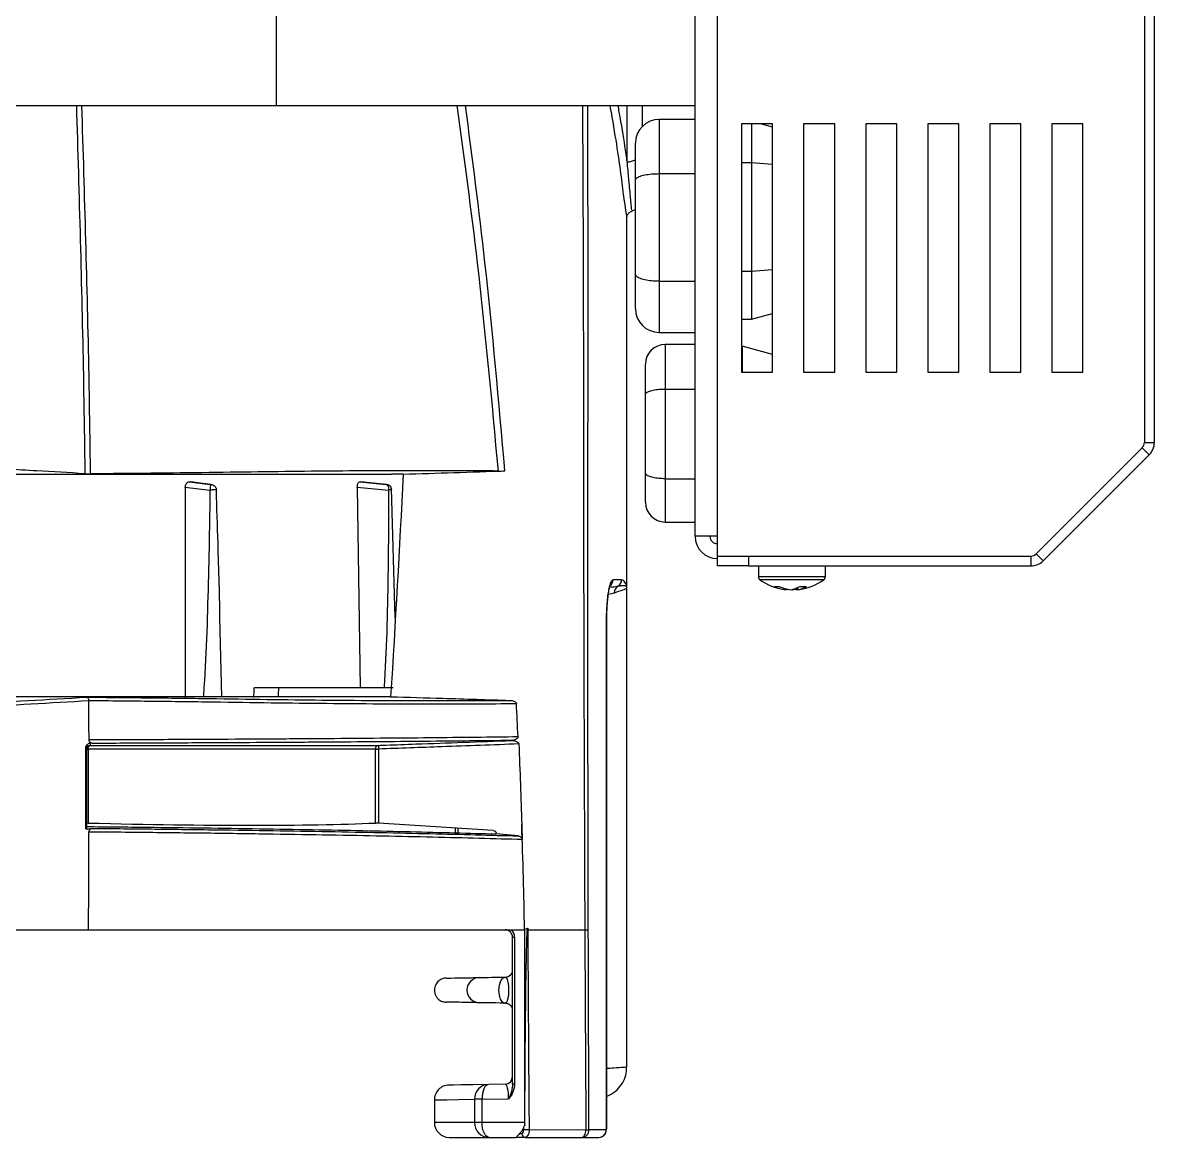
# Model space of a CAD drawing. Extents: x 9.3 to 87.2, y 1.1 to 68.8.
# Drawn here: x 39.923 to 44.482, y 54.546 to 59.035 of the extents above; entities that cross this region are included whole.
import ezdxf

# ---------------------------------------------------------------- set-up
doc = ezdxf.new("R2010")
doc.units = 0
doc.header["$MEASUREMENT"] = 0
doc.layers.add('OBJECT', color=7, linetype='CONTINUOUS')

msp = doc.modelspace()

# ---------------------------------------------------------------- linework, layer by layer
at = {"layer": 'OBJECT'}
for p, q in [((42.6315, 56.9668), (42.6315, 60.7868)), ((42.7215, 56.9668), (42.7215, 60.7868)), ((44.4415, 60.4494), (44.4415, 57.3442)), ((44.4815, 57.3442), (44.4815, 60.4494)), ((40.9445, 60.2018), (40.9445, 58.7018)), ((38.7275, 58.7018), (40.9445, 58.7018)), ((40.9445, 58.7018), (42.6315, 58.7018)), ((42.3585, 58.4744), (42.3585, 58.7018)), ((42.4185, 58.7018), (42.4185, 58.616)), ((42.6315, 58.6453), (42.4875, 58.6453)), ((42.4875, 58.6453), (42.4875, 58.4267)), ((42.944, 58.6268), (42.819, 58.6268)), ((42.819, 58.6268), (42.819, 57.6268)), ((42.8595, 58.6268), (42.8595, 58.4708)), ((42.944, 58.6139), (42.8958, 58.6268)), ((42.944, 57.6268), (42.944, 58.6268)), ((43.194, 58.6268), (43.069, 58.6268)), ((43.069, 58.6268), (43.069, 57.6268)), ((43.194, 57.6268), (43.194, 58.6268)), ((43.444, 58.6268), (43.319, 58.6268)), ((43.319, 58.6268), (43.319, 57.6268)), ((43.444, 57.6268), (43.444, 58.6268)), ((43.694, 58.6268), (43.569, 58.6268)), ((43.569, 58.6268), (43.569, 57.6268)), ((43.694, 57.6268), (43.694, 58.6268)), ((43.944, 58.6268), (43.819, 58.6268)), ((43.819, 58.6268), (43.819, 57.6268)), ((43.944, 57.6268), (43.944, 58.6268)), ((44.194, 58.6268), (44.069, 58.6268)), ((44.069, 58.6268), (44.069, 57.6268)), ((44.194, 57.6268), (44.194, 58.6268)), ((42.3915, 58.4005), (42.3915, 58.5493)), ((42.8595, 58.4708), (42.819, 58.4708)), ((42.944, 58.4631), (42.8595, 58.4708)), ((42.8595, 58.4708), (42.8595, 58.0326)), ((42.3915, 58.0227), (42.3915, 58.4005)), ((42.4875, 58.4267), (42.6315, 58.4267)), ((42.4875, 58.4267), (42.4875, 57.9932)), ((42.8595, 58.0326), (42.819, 58.0326)), ((42.944, 58.0389), (42.8595, 58.0326)), ((42.8595, 58.0326), (42.8595, 57.8413)), ((42.3915, 57.8833), (42.3915, 58.0227)), ((42.4875, 57.9932), (42.6315, 57.9932)), ((42.4875, 57.9932), (42.4875, 57.7873)), ((42.8595, 57.8413), (42.944, 57.8639)), ((42.819, 57.8413), (42.8595, 57.8413)), ((42.4875, 57.7873), (42.6315, 57.7873)), ((42.6315, 57.7389), (42.5115, 57.7389)), ((42.5115, 57.7389), (42.5115, 57.5594)), ((42.8215, 57.7316), (42.819, 57.7316)), ((42.944, 57.6987), (42.8215, 57.7316)), ((42.8215, 57.7316), (42.8215, 57.6268)), ((42.4315, 57.5369), (42.4315, 57.6589)), ((42.819, 57.6268), (42.944, 57.6268)), ((43.069, 57.6268), (43.194, 57.6268)), ((43.319, 57.6268), (43.444, 57.6268)), ((43.569, 57.6268), (43.694, 57.6268)), ((43.819, 57.6268), (43.944, 57.6268)), ((44.069, 57.6268), (44.194, 57.6268)), ((42.4315, 57.222), (42.4315, 57.5369)), ((42.5115, 57.5594), (42.6315, 57.5594)), ((42.5115, 57.5594), (42.5115, 57.1981)), ((44.4415, 57.3442), (44.4815, 57.3442)), ((44.4328, 57.323), (44.0053, 56.8956)), ((44.4328, 57.323), (44.461, 57.2947)), ((44.0336, 56.8673), (44.461, 57.2947)), ((42.4315, 57.1039), (42.4315, 57.222)), ((40.5785, 57.1635), (40.5776, 56.3176)), ((40.6777, 57.151), (40.5785, 57.1635)), ((40.5946, 57.1858), (40.6782, 57.1753)), ((40.5976, 57.1858), (40.5991, 57.1854)), ((40.6785, 57.1753), (40.5976, 57.1858)), ((40.6811, 57.1751), (40.5991, 57.1857)), ((40.6782, 57.1753), (40.6785, 57.1753)), ((41.2713, 57.1635), (41.2827, 56.356)), ((41.397, 57.151), (41.2713, 57.1635)), ((41.2816, 57.1858), (41.3875, 57.1753)), ((41.3876, 57.1753), (41.2836, 57.1858)), ((41.3888, 57.1752), (41.2841, 57.1857)), ((41.3875, 57.1753), (41.3876, 57.1753)), ((42.5115, 57.1981), (42.6315, 57.1981)), ((42.5115, 57.1981), (42.5115, 57.0239)), ((40.6778, 57.1527), (40.6777, 57.151)), ((40.7037, 57.152), (40.7036, 57.1535)), ((41.397, 57.1527), (41.397, 57.151)), ((41.4233, 56.6385), (41.4095, 57.1588)), ((42.5115, 57.0239), (42.6315, 57.0239)), ((42.7215, 56.9668), (42.6315, 56.9668)), ((42.7215, 56.8768), (42.7215, 56.9668)), ((44.0053, 56.8956), (44.0336, 56.8673)), ((42.7215, 56.8468), (42.7215, 56.8868)), ((42.7215, 56.8868), (42.8465, 56.8868)), ((42.8465, 56.8468), (42.7215, 56.8468)), ((42.8465, 56.8868), (42.8465, 56.8468)), ((42.8465, 56.8868), (43.9841, 56.8868)), ((42.8465, 56.8468), (43.9841, 56.8468)), ((42.8865, 56.8468), (42.8865, 56.8034)), ((43.1565, 56.8034), (43.1565, 56.8468)), ((43.9841, 56.8868), (43.9841, 56.8468)), ((43.102, 56.8034), (42.8865, 56.8034)), ((43.1565, 56.8034), (43.102, 56.8034)), ((42.3565, 54.8283), (42.3565, 56.7593)), ((43.0983, 56.7912), (42.8928, 56.7912)), ((42.9959, 56.7513), (42.9964, 56.7551)), ((43.0014, 56.7513), (42.9959, 56.7519)), ((43.0017, 56.7539), (43.0014, 56.7513)), ((43.0052, 56.7513), (43.0053, 56.7531)), ((43.0215, 56.7519), (43.0253, 56.7513)), ((43.0253, 56.7527), (43.0253, 56.7513)), ((43.0416, 56.7517), (43.0417, 56.7513)), ((43.0417, 56.7513), (43.0471, 56.7519)), ((43.0472, 56.7513), (43.046, 56.7602)), ((43.1503, 56.7912), (43.0983, 56.7912)), ((42.2753, 54.5877), (42.2754, 56.6358)), ((40.725, 56.3203), (40.7189, 56.5857)), ((40.9548, 56.356), (40.8559, 56.356)), ((41.4153, 56.356), (40.9548, 56.356)), ((40.1902, 56.3038), (40.1902, 56.3038)), ((40.2052, 56.1322), (40.1952, 56.1326)), ((40.1952, 56.1244), (41.3569, 56.1244)), ((41.8916, 56.1439), (41.8915, 56.1439)), ((40.1805, 56.1094), (40.1871, 56.1094)), ((40.1871, 56.1094), (40.1871, 55.8116)), ((41.3443, 56.1094), (40.1871, 56.1094)), ((41.3443, 55.8116), (41.3443, 56.1094)), ((41.3443, 56.1094), (41.3572, 56.1094)), ((41.3572, 56.1094), (41.3572, 55.8112)), ((41.8186, 55.7817), (41.3572, 55.8112)), ((41.9334, 55.8041), (41.9334, 55.8054)), ((41.6665, 55.7723), (41.6665, 55.7914)), ((41.6764, 55.7908), (41.6764, 55.772)), ((41.8301, 55.7676), (41.8299, 55.7721)), ((41.9189, 55.7595), (41.8301, 55.7676)), ((39.7209, 55.3818), (40.1886, 55.3818)), ((41.8965, 55.3518), (41.9045, 55.3518)), ((41.8965, 54.7619), (41.8965, 55.3518)), ((41.9045, 55.3518), (41.9045, 54.7619)), ((41.9448, 55.3818), (41.9448, 54.6058)), ((41.9576, 55.3818), (42.1335, 55.3818)), ((42.1335, 55.3818), (42.1661, 55.3818)), ((42.1679, 55.3818), (42.1661, 55.3818)), ((42.1679, 55.3818), (42.1875, 55.3818)), ((41.8656, 55.0863), (41.8671, 55.0863)), ((41.8671, 54.7603), (41.8007, 54.7591)), ((41.8965, 54.7619), (41.9045, 54.7619)), ((41.7736, 54.6991), (41.8806, 54.701)), ((41.5815, 54.6963), (41.5815, 54.6058)), ((41.7736, 54.6991), (41.743, 54.6991)), ((41.743, 54.6991), (41.743, 54.6058)), ((41.7736, 54.6058), (41.7736, 54.6991)), ((41.743, 54.6058), (41.5815, 54.6058)), ((41.7736, 54.6058), (41.743, 54.6058)), ((41.9448, 54.6058), (41.7736, 54.6058)), ((41.9417, 54.576), (41.9416, 54.5867)), ((42.1919, 54.5754), (41.9631, 54.5762)), ((42.2741, 54.5733), (42.2739, 54.5758)), ((42.2741, 54.5733), (42.2751, 54.5852)), ((42.2751, 54.5852), (42.2749, 54.5877)), ((42.2752, 54.5877), (42.2749, 54.5877)), ((41.6415, 54.5458), (41.8018, 54.5458)), ((41.8018, 54.5458), (41.9105, 54.5458)), ((41.9468, 54.5458), (41.9105, 54.5458)), ((41.9244, 54.5608), (41.934, 54.5608)), ((41.9468, 54.5458), (42.1748, 54.5458))]:
    msp.add_line(p, q, dxfattribs=at)
at = {"layer": 'OBJECT', "flags": 128}
for points in [[(42.3915, 58.2823), (42.3861, 58.2791), (42.3774, 58.2754)], [(43.0052, 56.7513), (43.006, 56.7521), (43.0067, 56.7529)], [(43.0379, 56.7513), (43.0371, 56.7521), (43.0364, 56.7529)], [(43.0471, 56.7523), (43.0453, 56.7521), (43.0379, 56.7513)], [(42.275, 56.6358), (42.2753, 56.6358), (42.2753, 56.6358)], [(40.1871, 56.1094), (40.1872, 56.1123), (40.1877, 56.115), (40.1884, 56.1176), (40.1894, 56.1198), (40.1906, 56.1217), (40.192, 56.1231), (40.1936, 56.124), (40.1952, 56.1244)], [(40.1952, 56.1326), (40.1952, 56.1322), (40.1952, 56.1281), (40.1952, 56.1244)], [(41.8656, 55.0863), (41.8562, 55.0905), (41.8484, 55.1019), (41.8433, 55.1188), (41.8417, 55.1388), (41.8438, 55.1588), (41.8494, 55.1758), (41.8575, 55.1872), (41.867, 55.1913)], [(41.8689, 55.0876), (41.8671, 55.0863), (41.8671, 55.0863), (41.8671, 55.0863)], [(41.8007, 54.7591), (41.7375, 54.758), (41.6901, 54.7572), (41.6583, 54.7566), (41.6425, 54.7564), (41.6405, 54.7563)], [(41.8007, 54.7591), (41.7953, 54.7579), (41.7901, 54.7544), (41.7853, 54.7488), (41.7812, 54.7414), (41.7778, 54.7323), (41.7754, 54.722), (41.774, 54.7108), (41.7736, 54.6991)], [(41.5815, 54.6963), (41.5835, 54.6964), (41.5995, 54.6966), (41.6315, 54.6972), (41.6793, 54.698), (41.743, 54.6991)], [(41.8018, 54.5458), (41.7963, 54.547), (41.791, 54.5504), (41.7861, 54.5559), (41.7818, 54.5634), (41.7783, 54.5725), (41.7757, 54.5828), (41.7741, 54.5941), (41.7736, 54.6058)], [(42.1748, 54.5458), (42.1781, 54.5464), (42.1813, 54.548), (42.1843, 54.5508), (42.1868, 54.5544), (42.189, 54.5589), (42.1905, 54.564), (42.1915, 54.5696), (42.1919, 54.5754)]]:
    msp.add_lwpolyline(points, dxfattribs=at)
at = {"layer": 'OBJECT'}
for centre, radius, start, end in [((42.4875, 58.5493), 0.096, 90, 180), ((42.3589, 58.5433), 0.0689, 269.7167, 298.28), ((42.4875, 57.8833), 0.096, 180, 270), ((42.5115, 57.6589), 0.08, 90, 180), ((44.4115, 57.3442), 0.03, 315, 0), ((44.4115, 57.3442), 0.07, 315, 0), ((42.5115, 57.1039), 0.08, 180, 270), ((42.7215, 56.9668), 0.09, 180, 270), ((42.7215, 56.9668), 0.03, 180, 270), ((43.9841, 56.9168), 0.03, 270, 315), ((43.9841, 56.9168), 0.07, 270, 315), ((42.9015, 56.8034), 0.015, 180, 234.3318), ((43.1415, 56.8034), 0.015, 305.6682, 0), ((42.2706, 56.7908), 0.0301, 306.7314, 0.0158), ((42.336, 56.7394), 0.0297, 120.7255, 180.837), ((42.3057, 56.7908), 0.03, 300.2765, 359.994), ((43.0215, 56.9706), 0.2208, 234.3318, 262.0078), ((42.9603, 56.8595), 0.0959, 263.8937, 276.1063), ((43.0107, 56.893), 0.1425, 244.8122, 264.0174), ((43.0342, 56.9059), 0.1554, 245.8158, 263.9361), ((43.0083, 56.7581), 0.00963, 202.5051, 224.4737), ((43.0035, 56.8465), 0.0963, 278.4833, 301.0829), ((43.0099, 56.9006), 0.1501, 275.9079, 284.1977), ((43.0351, 56.8335), 0.083, 278.3725, 303.3307), ((43.0215, 56.9706), 0.2208, 277.9922, 305.6682), ((43.067, 56.9376), 0.1741, 265.4693, 274.5307), ((40.1955, 56.1183), 0.015, 146.1157, 179.9981), ((40.1955, 56.1094), 0.015, 91.3475, 179.9832), ((41.3585, 56.1102), 0.0143, 96.4948, 183.2089), ((41.5818, 56.1213), 0.2249, 179.2164, 183.0351), ((41.8665, 55.3518), 0.03, 0, 90), ((41.8595, 55.3518), 0.045, 0, 41.8103), ((42.1864, 55.7386), 0.3568, 270.1847, 272.4484), ((41.7637, 55.1388), 0.0507, 91.7195, 268.2155), ((41.6415, 54.6963), 0.06, 91, 181.0759), ((41.8023, 54.6998), 0.0594, 91.5757, 180.6127), ((41.8665, 54.7903), 0.03, 271, 0), ((41.6415, 54.6058), 0.06, 180, 270), ((41.8024, 54.6052), 0.0594, 179.4214, 269.4106), ((41.9616, 53.4638), 1.1124, 89.9229, 91.0247), ((42.0048, 54.6058), 0.06, 180, 191.1569), ((42.1746, 54.5755), 0.0297, 270.556, 0.5446), ((42.1905, 54.8058), 0.2304, 270.3476, 273.4245), ((42.2441, 54.5756), 0.0298, 270.3002, 0.2956), ((42.2443, 54.5758), 0.03, 270, 355.2215), ((42.2452, 54.5877), 0.03, 355.2512, 0.0013), ((41.948, 54.5598), 0.0141, 175.9417, 265.2627)]:
    msp.add_arc(centre, radius, start, end, dxfattribs=at)
for centre, major_axis, ratio, start_param, end_param in [((38.1141, 57.5007), (3.6002, -0.218), 0.063145, 5.476315, 5.477433), ((38.1162, 57.5007), (3.6002, -0.2775), 0.04139, 5.78984, 5.790958), ((36.9722, 36.5561), (2.8524, 49.5102), 0.060338, 5.126441, 5.127288), ((36.9314, 35.8449), (2.955, 51.2919), 0.060338, 5.126499, 5.127259), ((40.1955, 55.8104), (0.015, -0.001), 0.058259, 2.175467, 3.145395), ((38.1065, 56.1246), (3.68, -0.2402), 0.058259, 5.317059, 5.791677), ((41.3575, 55.8103), (0.015, -0.001), 0.058259, 1.592052, 2.650084), ((41.8665, 54.7003), (0.0006, 0.06), 0.234538, 4.727081, 6.289684), ((41.8848, 54.6058), (0.0424, 0.0424), 0.999956, 4.649724, 5.173547)]:
    msp.add_ellipse(centre, major_axis=major_axis, ratio=ratio, start_param=start_param, end_param=end_param, dxfattribs=at)
for points, knots in [([(40.1398, 58.7018), (40.1504, 58.3395), (40.165, 57.8453), (40.172, 57.3505), (40.1739, 57.2184)], [0, 0, 0, 0, 0.7330386, 1, 1, 1, 1]), ([(40.197, 57.218), (40.195, 57.3501), (40.1879, 57.845), (40.1729, 58.3394), (40.1619, 58.7018)], [0, 0, 0, 0, 0.266884, 1, 1, 1, 1]), ([(41.6726, 58.7018), (41.7011, 58.4902), (41.767, 58.0006), (41.8123, 57.5086), (41.8381, 57.2292)], [0, 0, 0, 0, 0.432079, 1, 1, 1, 1]), ([(41.8653, 57.2297), (41.8409, 57.5096), (41.798, 58.0014), (41.7343, 58.4909), (41.7069, 58.7018)], [0, 0, 0, 0, 0.5692, 1, 1, 1, 1]), ([(42.1781, 58.7018), (42.1788, 58.5748), (42.1822, 57.958), (42.1816, 56.8513), (42.1855, 55.8716), (42.1875, 55.3818)], [0, 0, 0, 0, 0.114755, 0.557372, 1, 1, 1, 1]), ([(42.2016, 55.3821), (42.2006, 55.8719), (42.1987, 56.8514), (42.2017, 57.958), (42.1996, 58.5748), (42.1992, 58.7018)], [0, 0, 0, 0, 0.442595, 0.885233, 1, 1, 1, 1]), ([(42.2881, 58.7018), (42.2909, 58.6859), (42.3036, 58.6145), (42.3203, 58.511), (42.336, 58.3954), (42.3464, 58.3162), (42.3537, 58.2654), (42.3553, 58.2542), (42.3561, 58.2486)], [0, 0, 0, 0, 0.058348, 0.262354, 0.45896, 0.661146, 0.828782, 1, 1, 1, 1]), ([(42.3585, 58.4744), (42.3556, 58.4949), (42.3471, 58.5541), (42.3345, 58.6302), (42.3232, 58.6927), (42.3216, 58.7018)], [0, 0, 0, 0, 0.312322, 0.899937, 1, 1, 1, 1]), ([(42.3767, 58.2796), (42.3767, 58.2791), (42.3769, 58.2778), (42.3735, 58.3118), (42.3688, 58.3616), (42.3638, 58.4176), (42.3607, 58.4512), (42.3585, 58.4744)], [0, 0, 0, 0, 0.163091, 0.439551, 0.723731, 0.808784, 1, 1, 1, 1]), ([(42.3915, 58.4005), (42.3915, 58.4006), (42.3916, 58.403), (42.3941, 58.4084), (42.4062, 58.4158), (42.428, 58.4219), (42.456, 58.426), (42.477, 58.4265), (42.4875, 58.4267)], [0, 0, 0, 0, 0.003687, 0.16918, 0.383478, 0.59087, 0.795384, 1, 1, 1, 1]), ([(42.3564, 58.2486), (42.3564, 58.2491), (42.3565, 58.2514), (42.3578, 58.2581), (42.3626, 58.2667), (42.37, 58.2735), (42.3759, 58.2751), (42.378, 58.2757)], [0, 0, 0, 0, 0.048096, 0.23216, 0.51696, 0.829885, 1, 1, 1, 1]), ([(42.3568, 56.7651), (42.3568, 56.8071), (42.3568, 56.9358), (42.3568, 57.1506), (42.3569, 57.4086), (42.3569, 57.6653), (42.3571, 57.9226), (42.3565, 58.1172), (42.3565, 58.2262), (42.3565, 58.2486)], [0, 0, 0, 0, 0.084797, 0.2604, 0.434229, 0.606655, 0.779484, 0.954653, 1, 1, 1, 1]), ([(42.4875, 57.9932), (42.477, 57.9935), (42.456, 57.9941), (42.428, 57.9986), (42.4062, 58.0055), (42.3941, 58.0139), (42.3916, 58.0199), (42.3915, 58.0226), (42.3915, 58.0227)], [0, 0, 0, 0, 0.204615, 0.409128, 0.616517, 0.83082, 0.99631, 1, 1, 1, 1]), ([(42.4315, 57.5369), (42.4315, 57.5369), (42.4316, 57.539), (42.4336, 57.5437), (42.4437, 57.55), (42.4619, 57.5553), (42.4853, 57.5588), (42.5028, 57.5592), (42.5115, 57.5594)], [0, 0, 0, 0, 0.0036878, 0.1691837, 0.3834819, 0.5908735, 0.7953886, 1, 1, 1, 1]), ([(39.4265, 57.2168), (39.5294, 57.2168), (39.6303, 57.2168), (39.8281, 57.2168), (39.9252, 57.2168), (40.1151, 57.2168), (40.2075, 57.2168), (40.342, 57.2168), (40.3862, 57.2168), (40.4733, 57.2168), (40.5163, 57.2168), (40.6428, 57.2168), (40.7239, 57.2168), (40.8408, 57.2168), (40.8789, 57.2168), (40.9536, 57.2168), (40.9902, 57.2168), (41.0972, 57.2168), (41.1647, 57.2168), (41.2605, 57.2168), (41.2915, 57.2168), (41.3366, 57.2168), (41.3514, 57.2168), (41.3805, 57.2168), (41.3948, 57.2168), (41.4091, 57.2168)], [0, 0, 0, 0, 0.125, 0.125, 0.25, 0.25, 0.375, 0.375, 0.4375, 0.4375, 0.5, 0.5, 0.625, 0.625, 0.6875, 0.6875, 0.75, 0.75, 0.875, 0.875, 0.9375, 0.9375, 0.96875, 0.96875, 1, 1, 1, 1]), ([(40.1739, 57.2184), (40.1095, 57.2222), (40.0451, 57.226), (39.9807, 57.2297), (39.8984, 57.2344), (39.816, 57.239), (39.7337, 57.2436)], [0.00042223, 0.00042223, 0.00042223, 0.00042223, 0.00998302, 0.00998302, 0.00998302, 0.02220394, 0.02220394, 0.02220394, 0.02220394]), ([(40.1739, 57.2184), (40.1767, 57.2183), (40.18, 57.2181), (40.1878, 57.218), (40.1922, 57.218), (40.197, 57.218)], [0, 0, 0, 0, 0.5, 0.5, 1, 1, 1, 1]), ([(41.8381, 57.2292), (41.7865, 57.2296), (41.7325, 57.2299), (41.6201, 57.2303), (41.5617, 57.2304), (41.4403, 57.2303), (41.3773, 57.2301), (41.247, 57.2294), (41.18, 57.2289), (41.0419, 57.2276), (40.971, 57.2268), (40.8252, 57.2249), (40.7503, 57.2239), (40.5212, 57.221), (40.3623, 57.2192), (40.197, 57.218)], [0, 0, 0, 0, 0.125, 0.125, 0.25, 0.25, 0.375, 0.375, 0.5, 0.5, 0.625, 0.625, 0.75, 0.75, 1, 1, 1, 1]), ([(42.5115, 57.1981), (42.5028, 57.1984), (42.4853, 57.1988), (42.4619, 57.2025), (42.4437, 57.2081), (42.4336, 57.2148), (42.4316, 57.2197), (42.4315, 57.2219), (42.4315, 57.222)], [0, 0, 0, 0, 0.2046121, 0.409128, 0.6165191, 0.8308208, 0.996312, 1, 1, 1, 1]), ([(40.5785, 57.1635), (40.5787, 57.1661), (40.5791, 57.1713), (40.582, 57.1781), (40.5863, 57.1831), (40.5908, 57.1855), (40.5936, 57.1857), (40.5946, 57.1858)], [0, 0, 0, 0, 0.221451, 0.442936, 0.663374, 0.88227, 1, 1, 1, 1]), ([(40.6782, 57.1753), (40.6782, 57.1753), (40.6786, 57.1751), (40.6793, 57.1743), (40.6794, 57.1712), (40.6789, 57.1654), (40.6783, 57.1592), (40.678, 57.1549), (40.6778, 57.1527)], [0, 0, 0, 0, 0.004563, 0.169628, 0.473652, 0.691285, 0.845259, 1, 1, 1, 1]), ([(40.6785, 57.1753), (40.6786, 57.1753), (40.6808, 57.1752), (40.6858, 57.1744), (40.6927, 57.1716), (40.6986, 57.1667), (40.7026, 57.1605), (40.7033, 57.1558), (40.7036, 57.1535)], [0, 0, 0, 0, 0.005299, 0.1814695, 0.4108007, 0.6144104, 0.8069869, 1, 1, 1, 1]), ([(41.2713, 57.1635), (41.2714, 57.1661), (41.2716, 57.1713), (41.2734, 57.1781), (41.2762, 57.1831), (41.2791, 57.1855), (41.281, 57.1857), (41.2816, 57.1858)], [0, 0, 0, 0, 0.2214495, 0.4429378, 0.6633712, 0.8822678, 1, 1, 1, 1]), ([(41.3875, 57.1753), (41.3876, 57.1753), (41.3886, 57.1751), (41.3913, 57.1743), (41.3944, 57.1712), (41.3963, 57.1654), (41.3971, 57.1592), (41.3971, 57.1549), (41.397, 57.1527)], [0, 0, 0, 0, 0.004557, 0.169629, 0.473651, 0.691287, 0.845259, 1, 1, 1, 1]), ([(41.3876, 57.1753), (41.3877, 57.1753), (41.3897, 57.1752), (41.3942, 57.1745), (41.4002, 57.1715), (41.4046, 57.1678), (41.4059, 57.165), (41.4062, 57.1643)], [0, 0, 0, 0, 0.0078, 0.267406, 0.60532, 0.905341, 1, 1, 1, 1]), ([(41.4096, 57.1535), (41.4093, 57.1561), (41.409, 57.16), (41.4069, 57.1633), (41.4062, 57.1643)], [0, 0, 0, 0, 0.6814, 1, 1, 1, 1]), ([(40.6777, 57.151), (40.6773, 57.1209), (40.6759, 57.0156), (40.6727, 56.8351), (40.6661, 56.6097), (40.6599, 56.4379), (40.6522, 56.3416), (40.6505, 56.3203)], [0, 0, 0, 0, 0.108843, 0.380177, 0.651516, 0.922882, 1, 1, 1, 1]), ([(40.7036, 57.1535), (40.701, 57.1532), (40.6957, 57.1528), (40.6838, 57.1528), (40.6778, 57.1527)], [0, 0, 0, 0, 0.488037, 1, 1, 1, 1]), ([(40.7184, 56.586), (40.7183, 56.5958), (40.7175, 56.7136), (40.7111, 56.9023), (40.7058, 57.0811), (40.7037, 57.152)], [0, 0, 0, 0, 0.052177, 0.624298, 1, 1, 1, 1]), ([(41.397, 57.151), (41.397, 57.1209), (41.3968, 57.0156), (41.3954, 56.8351), (41.391, 56.6096), (41.3852, 56.4499), (41.3793, 56.3654), (41.3786, 56.356)], [0, 0, 0, 0, 0.113749, 0.397313, 0.680882, 0.96448, 1, 1, 1, 1]), ([(41.4095, 57.1535), (41.4093, 57.1532), (41.4089, 57.1528), (41.4011, 57.1528), (41.397, 57.1527)], [0, 0, 0, 0, 0.488036, 1, 1, 1, 1]), ([(42.3007, 56.7908), (42.2979, 56.7908), (42.2951, 56.7877), (42.2909, 56.778), (42.2895, 56.774), (42.2868, 56.7642), (42.2854, 56.7585), (42.2829, 56.7453), (42.2817, 56.7377), (42.28, 56.7252), (42.2795, 56.7209), (42.2785, 56.7117), (42.278, 56.7068), (42.2768, 56.6919), (42.2761, 56.6814), (42.2752, 56.659), (42.275, 56.6475), (42.275, 56.6358)], [0, 0, 0, 0, 0.25, 0.25, 0.375, 0.375, 0.5, 0.5, 0.625, 0.625, 0.6875, 0.6875, 0.75, 0.75, 0.875, 0.875, 1, 1, 1, 1]), ([(42.2755, 56.6361), (42.2754, 56.6411), (42.2753, 56.6589), (42.2768, 56.6886), (42.2797, 56.7211), (42.2839, 56.7478), (42.2876, 56.7641), (42.2912, 56.7712), (42.2903, 56.77), (42.2902, 56.7698)], [0, 0, 0, 0, 0.070107, 0.247289, 0.426385, 0.615329, 0.816967, 0.978621, 1, 1, 1, 1]), ([(42.3063, 56.7389), (42.3128, 56.7411), (42.3335, 56.7479), (42.3513, 56.7532), (42.3566, 56.7594), (42.3565, 56.7593), (42.3565, 56.7593)], [0, 0, 0, 0, 0.207804, 0.661614, 0.973314, 1, 1, 1, 1]), ([(42.3566, 56.7618), (42.3566, 56.7618), (42.3566, 56.7619), (42.3546, 56.7649), (42.3442, 56.7687), (42.3259, 56.7657), (42.3208, 56.7649)], [0, 0, 0, 0, 0.025516, 0.174702, 0.771823, 1, 1, 1, 1]), ([(42.3565, 56.7651), (42.356, 56.767), (42.3549, 56.7708), (42.3463, 56.7897), (42.3382, 56.7905), (42.3357, 56.7908)], [0, 0, 0, 0, 0.390964, 0.810988, 1, 1, 1, 1]), ([(42.3566, 56.7593), (42.3566, 56.7594), (42.3565, 56.7603), (42.3566, 56.7611), (42.3568, 56.7618)], [0, 0, 0, 0, 0.195956, 1, 1, 1, 1]), ([(42.2814, 56.733), (42.2822, 56.733), (42.292, 56.7338), (42.2994, 56.7365), (42.3063, 56.7389)], [0, 0, 0, 0, 0.0754868, 1, 1, 1, 1]), ([(41.3819, 56.3203), (41.2701, 56.3203), (41.1441, 56.3203), (40.864, 56.3203), (40.7116, 56.3203), (40.3826, 56.3203), (40.2081, 56.3203), (39.8391, 56.3203), (39.6472, 56.3203), (39.4478, 56.3203)], [0, 0, 0, 0, 0.25, 0.25, 0.5, 0.5, 0.75, 0.75, 1, 1, 1, 1]), ([(40.18, 56.3185), (40.2654, 56.3178), (40.3496, 56.317), (40.5146, 56.3151), (40.5954, 56.3141), (40.7537, 56.3119), (40.8312, 56.3107), (40.9826, 56.3087), (41.0563, 56.3078), (41.1998, 56.3063), (41.2696, 56.3057), (41.4051, 56.3049), (41.4708, 56.3046), (41.5975, 56.3045), (41.6586, 56.3046), (41.7762, 56.305), (41.8327, 56.3053), (41.8868, 56.3057)], [0, 0, 0, 0, 0.125, 0.125, 0.25, 0.25, 0.375, 0.375, 0.5, 0.5, 0.625, 0.625, 0.75, 0.75, 0.875, 0.875, 1, 1, 1, 1]), ([(40.1902, 56.3038), (40.1901, 56.3076), (40.1889, 56.3113), (40.1852, 56.3166), (40.1826, 56.3182), (40.18, 56.3185)], [0, 0, 0, 0, 0.5, 0.5, 1, 1, 1, 1]), ([(41.912, 56.2915), (41.8576, 56.291), (41.8008, 56.2907), (41.6824, 56.2902), (41.621, 56.2901), (41.4933, 56.2901), (41.4271, 56.2903), (41.2905, 56.2911), (41.2201, 56.2916), (41.0753, 56.2931), (41.0009, 56.294), (40.848, 56.296), (40.7697, 56.2971), (40.6099, 56.2994), (40.5282, 56.3004), (40.3615, 56.3023), (40.2765, 56.3031), (40.1902, 56.3038)], [0, 0, 0, 0, 0.125, 0.125, 0.25, 0.25, 0.375, 0.375, 0.5, 0.5, 0.625, 0.625, 0.75, 0.75, 0.875, 0.875, 1, 1, 1, 1]), ([(41.8868, 56.3057), (41.8919, 56.3056), (41.8969, 56.3047), (41.904, 56.3017), (41.9063, 56.3004), (41.9102, 56.2968), (41.9118, 56.2944), (41.912, 56.2915)], [0, 0, 0, 0, 0.5, 0.5, 0.75, 0.75, 1, 1, 1, 1]), ([(40.1906, 56.1474), (40.2772, 56.1477), (40.3625, 56.1481), (40.5298, 56.1488), (40.6935, 56.1496), (40.8502, 56.1505), (40.965, 56.1512), (41.0028, 56.1514), (41.0776, 56.1519), (41.1145, 56.1522), (41.2965, 56.1535), (41.4334, 56.1546), (41.6258, 56.1564), (41.6878, 56.1571), (41.8068, 56.1583), (41.8639, 56.159), (41.9185, 56.1597)], [0, 0, 0, 0, 0.125, 0.125, 0.25, 0.375, 0.375, 0.4375, 0.4375, 0.5, 0.5, 0.75, 0.75, 0.875, 0.875, 1, 1, 1, 1]), ([(41.9185, 56.1597), (41.9186, 56.1581), (41.9182, 56.1565), (41.9168, 56.1539), (41.9159, 56.1527), (41.9127, 56.1497), (41.9102, 56.1483), (41.9025, 56.145), (41.8971, 56.1441), (41.8916, 56.1439)], [0, 0, 0, 0, 0.125, 0.125, 0.25, 0.25, 0.5, 0.5, 1, 1, 1, 1]), ([(40.1952, 56.1326), (40.1931, 56.1327), (40.191, 56.1323), (40.1868, 56.1305), (40.1848, 56.1291), (40.1831, 56.1266)], [0, 0, 0, 0, 0.5, 0.5, 1, 1, 1, 1]), ([(40.2052, 56.1322), (40.2022, 56.1323), (40.1992, 56.1332), (40.1951, 56.1365), (40.1937, 56.1379), (40.1915, 56.1418), (40.1906, 56.1445), (40.1906, 56.1474)], [0, 0, 0, 0, 0.5, 0.5, 0.75, 0.75, 1, 1, 1, 1]), ([(41.8915, 56.1439), (41.8378, 56.1433), (41.7817, 56.1427), (41.665, 56.1415), (41.6043, 56.1409), (41.416, 56.1392), (41.2823, 56.1381), (41.1048, 56.1369), (41.0687, 56.1366), (40.9958, 56.1361), (40.959, 56.1359), (40.8471, 56.1352), (40.6945, 56.1344), (40.5352, 56.1336), (40.3724, 56.1329), (40.2895, 56.1325), (40.2052, 56.1322)], [0, 0, 0, 0, 0.125, 0.125, 0.25, 0.25, 0.5, 0.5, 0.5625, 0.5625, 0.625, 0.625, 0.75, 0.875, 0.875, 1, 1, 1, 1]), ([(41.3569, 56.1244), (41.3669, 56.1248), (41.3769, 56.1251), (41.3869, 56.1255), (41.4269, 56.127), (41.4668, 56.1284), (41.5068, 56.1299), (41.6351, 56.1346), (41.7633, 56.1393), (41.8916, 56.1439)], [0, 0, 0, 0, 0.000762, 0.000762, 0.000762, 0.00381, 0.00381, 0.00381, 0.01359231, 0.01359231, 0.01359231, 0.01359231]), ([(41.9217, 56.13), (41.8183, 56.1263), (41.7148, 56.1225), (41.6113, 56.1187), (41.5266, 56.1156), (41.4419, 56.1125), (41.3572, 56.1094)], [0, 0, 0, 0, 0.00789064, 0.00789064, 0.00789064, 0.01435076, 0.01435076, 0.01435076, 0.01435076]), ([(41.8916, 56.1439), (41.8974, 56.1441), (41.9032, 56.1435), (41.9115, 56.1408), (41.9143, 56.1396), (41.918, 56.1369), (41.9192, 56.1359), (41.921, 56.1333), (41.9217, 56.1317), (41.9217, 56.13)], [0, 0, 0, 0, 0.5, 0.5, 0.75, 0.75, 0.875, 0.875, 1, 1, 1, 1]), ([(40.1805, 55.7974), (40.2623, 55.7966), (40.3426, 55.7958), (40.5006, 55.794), (40.5782, 55.7931), (40.8062, 55.79), (40.9521, 55.7877), (41.2295, 55.7827), (41.3609, 55.7799), (41.608, 55.774), (41.7234, 55.7709), (41.8301, 55.7676)], [0, 0, 0, 0, 0.125, 0.125, 0.25, 0.25, 0.5, 0.5, 0.75, 0.75, 1, 1, 1, 1]), ([(40.1784, 55.7878), (40.1791, 55.7878), (40.1798, 55.7879), (40.1805, 55.788), (40.1838, 55.7883), (40.1872, 55.7886), (40.1905, 55.7889), (40.1949, 55.7893), (40.1993, 55.7897), (40.2037, 55.79)], [-0.000105601, -0.000105601, -0.000105601, -0.000105601, 0, 0, 0, 0.000491028, 0.000491028, 0.000491028, 0.001145693, 0.001145693, 0.001145693, 0.001145693]), ([(40.1904, 55.7755), (40.1904, 55.7782), (40.1912, 55.7807), (40.1932, 55.7844), (40.1944, 55.7857), (40.1982, 55.7888), (40.2009, 55.7898), (40.2037, 55.79)], [0, 0, 0, 0, 0.25, 0.25, 0.5, 0.5, 1, 1, 1, 1]), ([(41.9354, 55.7448), (41.8246, 55.7482), (41.7042, 55.7514), (41.5095, 55.7559), (41.4423, 55.7573), (41.3039, 55.7602), (41.2326, 55.7615), (41.0858, 55.7641), (41.0102, 55.7654), (40.8556, 55.7677), (40.7765, 55.7689), (40.6148, 55.771), (40.5322, 55.772), (40.4057, 55.7734), (40.3632, 55.7738), (40.2988, 55.7745), (40.2773, 55.7747), (40.234, 55.7751), (40.2122, 55.7753), (40.1904, 55.7755)], [0, 0, 0, 0, 0.25, 0.25, 0.375, 0.375, 0.5, 0.5, 0.625, 0.625, 0.75, 0.75, 0.875, 0.875, 0.9375, 0.9375, 0.96875, 0.96875, 1, 1, 1, 1]), ([(40.2037, 55.79), (40.2894, 55.7893), (40.3736, 55.7884), (40.5391, 55.7865), (40.6203, 55.7856), (40.779, 55.7834), (40.8566, 55.7823), (41.0085, 55.78), (41.0827, 55.7787), (41.227, 55.7761), (41.2971, 55.7748), (41.4332, 55.772), (41.4992, 55.7705), (41.6909, 55.766), (41.8095, 55.7629), (41.9189, 55.7595)], [0, 0, 0, 0, 0.125, 0.125, 0.25, 0.25, 0.375, 0.375, 0.5, 0.5, 0.625, 0.625, 0.75, 0.75, 1, 1, 1, 1]), ([(41.8186, 55.7817), (41.8214, 55.7815), (41.824, 55.7806), (41.8283, 55.7773), (41.8298, 55.7748), (41.8299, 55.7721)], [0, 0, 0, 0, 0.5, 0.5, 1, 1, 1, 1]), ([(41.9189, 55.7595), (41.9229, 55.7592), (41.9268, 55.7577), (41.933, 55.7527), (41.9353, 55.7489), (41.9354, 55.7448)], [0, 0, 0, 0, 0.5, 0.5, 1, 1, 1, 1]), ([(41.9459, 54.5942), (41.9465, 54.7267), (41.9473, 54.8592), (41.9493, 55.0579), (41.95, 55.1241), (41.9515, 55.2235), (41.9521, 55.2566), (41.9533, 55.3063), (41.9537, 55.3228), (41.9545, 55.3477), (41.9548, 55.3559), (41.9554, 55.3683), (41.9556, 55.3725), (41.9561, 55.3787), (41.9562, 55.3807), (41.9565, 55.3838), (41.9566, 55.3848), (41.9569, 55.3864), (41.9569, 55.3869), (41.9571, 55.3876), (41.9572, 55.3879), (41.9573, 55.3884), (41.9574, 55.3887), (41.9576, 55.3888)], [0, 0, 0, 0, 0.5, 0.5, 0.75, 0.75, 0.875, 0.875, 0.9375, 0.9375, 0.96875, 0.96875, 0.984375, 0.984375, 0.992187, 0.992187, 0.996094, 0.996094, 0.998047, 0.998047, 0.999023, 0.999023, 1, 1, 1, 1]), ([(40.1886, 55.3818), (40.3644, 55.3818), (40.5338, 55.3818), (40.7785, 55.3818), (40.8583, 55.3818), (41.0139, 55.3818), (41.0898, 55.3818), (41.2009, 55.3818), (41.2374, 55.3818), (41.3093, 55.3818), (41.3447, 55.3818), (41.4491, 55.3818), (41.5165, 55.3818), (41.7117, 55.3818), (41.8328, 55.3818), (41.9448, 55.3818)], [0, 0, 0, 0, 0.25, 0.25, 0.375, 0.375, 0.5, 0.5, 0.5625, 0.5625, 0.625, 0.625, 0.75, 0.75, 1, 1, 1, 1]), ([(41.9576, 55.3818), (41.9577, 55.3718), (41.9577, 55.3618), (41.9578, 55.3518), (41.9581, 55.3118), (41.9583, 55.2718), (41.9586, 55.2318), (41.9596, 55.0718), (41.9607, 54.9118), (41.9618, 54.7518), (41.9622, 54.6933), (41.9627, 54.6347), (41.9631, 54.5762)], [0, 0, 0, 0, 0.000762, 0.000762, 0.000762, 0.00381, 0.00381, 0.00381, 0.016002, 0.016002, 0.016002, 0.02046462, 0.02046462, 0.02046462, 0.02046462]), ([(42.1875, 55.3818), (42.1882, 55.2474), (42.1889, 55.113), (42.1903, 54.8442), (42.1911, 54.7098), (42.1919, 54.5754)], [0, 0, 0, 0, 0.5, 0.5, 1, 1, 1, 1]), ([(42.2043, 54.5758), (42.2038, 54.7102), (42.2033, 54.8446), (42.2024, 55.1133), (42.202, 55.2477), (42.2016, 55.3821)], [0, 0, 0, 0, 0.5, 0.5, 1, 1, 1, 1]), ([(41.8671, 55.1913), (41.8748, 55.1914), (41.8825, 55.1947), (41.8934, 55.2058), (41.8965, 55.2135), (41.8965, 55.2213)], [0, 0, 0, 0, 0.5, 0.5, 1, 1, 1, 1]), ([(41.629, 55.1871), (41.625, 55.1868), (41.616, 55.1859), (41.6016, 55.1792), (41.5906, 55.1683), (41.5842, 55.1559), (41.5814, 55.1447), (41.5814, 55.1327), (41.5844, 55.1212), (41.5898, 55.111), (41.5991, 55.1006), (41.6125, 55.0923), (41.6239, 55.091), (41.629, 55.0905)], [0, 0, 0, 0, 0.080492, 0.183001, 0.310454, 0.383343, 0.460575, 0.540176, 0.619772, 0.696994, 0.769871, 0.897348, 1, 1, 1, 1]), ([(41.629, 55.1871), (41.6289, 55.1871), (41.6399, 55.1873), (41.6732, 55.1879), (41.6871, 55.1881), (41.7122, 55.1886), (41.7212, 55.1887), (41.7407, 55.1891), (41.7513, 55.1893), (41.7622, 55.1895)], [0, 0, 0, 0, 0.5, 0.5, 0.75, 0.75, 0.875, 0.875, 1, 1, 1, 1]), ([(41.8671, 55.1913), (41.8671, 55.1913), (41.8676, 55.1913), (41.8694, 55.1909), (41.8729, 55.1874), (41.8765, 55.178), (41.879, 55.1652), (41.8805, 55.15), (41.8808, 55.1332), (41.88, 55.122), (41.8787, 55.1105), (41.8764, 55.099), (41.8726, 55.0893), (41.87, 55.0881), (41.8689, 55.0876)], [0, 0, 0, 0, 0.000013, 0.039662, 0.166077, 0.277052, 0.374777, 0.464889, 0.555728, 0.64945, 0.65778, 0.778268, 0.913569, 1, 1, 1, 1]), ([(41.7621, 55.0881), (41.7513, 55.0883), (41.7406, 55.0885), (41.7212, 55.0889), (41.7121, 55.089), (41.6871, 55.0895), (41.6732, 55.0897), (41.6399, 55.0903), (41.6289, 55.0905), (41.629, 55.0905)], [0, 0, 0, 0, 0.125, 0.125, 0.25, 0.25, 0.5, 0.5, 1, 1, 1, 1]), ([(41.869, 55.0868), (41.8716, 55.0863), (41.877, 55.0853), (41.8842, 55.0811), (41.8905, 55.0753), (41.893, 55.0702), (41.8943, 55.0677)], [0, 0, 0, 0, 0.240817, 0.487354, 0.740206, 1, 1, 1, 1]), ([(42.355, 54.8283), (42.3555, 54.8283), (42.3591, 54.8286), (42.3433, 54.8274), (42.3156, 54.8255), (42.2851, 54.8233), (42.2749, 54.8226)], [0, 0, 0, 0, 0.058856, 0.434043, 0.811835, 1, 1, 1, 1]), ([(42.2749, 54.7119), (42.2784, 54.713), (42.2943, 54.7181), (42.3175, 54.7355), (42.3402, 54.7635), (42.3542, 54.795), (42.3553, 54.8174), (42.3559, 54.8282)], [0, 0, 0, 0, 0.072209, 0.331134, 0.558402, 0.787022, 1, 1, 1, 1]), ([(41.9045, 54.7619), (41.9045, 54.7561), (41.9039, 54.7505), (41.9017, 54.7394), (41.9001, 54.7339), (41.8938, 54.7184), (41.8877, 54.709), (41.8806, 54.701)], [0, 0, 0, 0, 0.25, 0.25, 0.5, 0.5, 1, 1, 1, 1]), ([(41.8965, 54.7619), (41.8965, 54.7514), (41.8946, 54.7409), (41.8888, 54.7205), (41.8848, 54.7105), (41.8806, 54.701)], [0, 0, 0, 0, 0.5, 0.5, 1, 1, 1, 1]), ([(41.934, 54.5608), (41.936, 54.5608), (41.938, 54.5624), (41.9409, 54.568), (41.9417, 54.572), (41.9417, 54.576)], [0, 0, 0, 0, 0.5, 0.5, 1, 1, 1, 1]), ([(41.9416, 54.5867), (41.9421, 54.5881), (41.9426, 54.5894), (41.944, 54.592), (41.9447, 54.5933), (41.9459, 54.5942)], [0, 0, 0, 0, 0.5, 0.5, 1, 1, 1, 1]), ([(41.9631, 54.5762), (41.9631, 54.5682), (41.9614, 54.5603), (41.9569, 54.5519), (41.9551, 54.5496), (41.9511, 54.5466), (41.949, 54.5458), (41.9468, 54.5458)], [0, 0, 0, 0, 0.5, 0.5, 0.75, 0.75, 1, 1, 1, 1]), ([(41.9244, 54.5608), (41.9199, 54.5568), (41.9169, 54.553), (41.9138, 54.5488), (41.913, 54.5477), (41.9116, 54.5462), (41.911, 54.5458), (41.9105, 54.5458)], [0, 0, 0, 0, 0.5, 0.5, 0.75, 0.75, 1, 1, 1, 1])]:
    msp.add_open_spline(points, degree=3, knots=knots, dxfattribs=at)
for points in [[(41.4558, 57.2167), (41.4409, 56.9175), (41.4242, 56.6187), (41.4054, 56.3203)], [(41.4558, 57.2167), (41.4405, 57.2167), (41.4248, 57.2168), (41.4088, 57.2168)], [(41.4558, 57.2167), (41.5923, 57.2207), (41.7288, 57.2251), (41.8653, 57.2297)], [(41.8381, 57.2292), (41.8447, 57.2291), (41.8542, 57.2293), (41.8653, 57.2297)], [(42.3208, 56.7649), (42.3108, 56.7625), (42.2987, 56.7608), (42.2845, 56.7608)], [(42.3357, 56.7908), (42.3269, 56.7908), (42.3152, 56.7908), (42.3007, 56.7908)], [(42.275, 56.6358), (42.2745, 55.9531), (42.2749, 55.2704), (42.2749, 54.5877)], [(39.7109, 56.2916), (39.8673, 56.3003), (40.0237, 56.3092), (40.18, 56.3185)], [(40.1902, 56.3036), (40.0345, 56.2943), (39.8789, 56.2855), (39.7232, 56.2769)], [(40.1902, 56.3038), (40.1902, 56.3037), (40.1902, 56.3037), (40.1902, 56.3036)], [(40.1906, 56.1474), (40.1905, 56.1995), (40.1904, 56.2515), (40.1902, 56.3036)], [(41.4054, 56.3203), (41.3976, 56.3203), (41.3898, 56.3203), (41.3819, 56.3203)], [(41.4054, 56.3203), (41.4753, 56.3183), (41.5452, 56.3161), (41.6151, 56.314)], [(41.6151, 56.314), (41.7057, 56.3113), (41.7963, 56.3085), (41.8868, 56.3057)], [(41.9185, 56.1597), (41.9164, 56.2036), (41.9142, 56.2476), (41.912, 56.2915)], [(40.1784, 56.1186), (40.1799, 56.1214), (40.1814, 56.1242), (40.1831, 56.1266)], [(40.1784, 55.7878), (40.1784, 55.898), (40.1784, 56.0083), (40.1784, 56.1186)], [(40.1805, 56.1183), (40.1805, 56.1184), (40.1798, 56.1185), (40.1784, 56.1186)], [(40.1805, 56.1183), (40.1805, 56.0083), (40.1805, 55.8983), (40.1805, 55.7883)], [(41.9217, 56.13), (41.9263, 56.0218), (41.9301, 55.9136), (41.9334, 55.8054)], [(41.9448, 55.3818), (41.9424, 55.5226), (41.9385, 55.6633), (41.9334, 55.8041)], [(41.9334, 55.8041), (41.9341, 55.7843), (41.9348, 55.7646), (41.9354, 55.7448)], [(40.1805, 55.7883), (40.1805, 55.7881), (40.1798, 55.7879), (40.1784, 55.7878)], [(40.1886, 55.3818), (40.1895, 55.513), (40.1901, 55.6443), (40.1904, 55.7755)], [(41.9446, 55.3822), (41.949, 55.3842), (41.9533, 55.3864), (41.9576, 55.3888)], [(41.9576, 55.3888), (41.9576, 55.3865), (41.9576, 55.3841), (41.9576, 55.3818)], [(41.7622, 55.1895), (41.7734, 55.1896), (41.8133, 55.1903), (41.867, 55.1913)], [(41.8656, 55.0863), (41.8123, 55.0873), (41.7733, 55.088), (41.7621, 55.0881)], [(42.2739, 54.5758), (42.2542, 54.5758), (42.231, 54.5758), (42.2043, 54.5758)], [(42.2749, 54.5877), (42.2746, 54.5838), (42.2743, 54.5798), (42.2739, 54.5758)], [(42.1748, 54.5458), (42.2015, 54.5458), (42.2246, 54.5458), (42.2443, 54.5458)]]:
    msp.add_open_spline(points, degree=3, dxfattribs=at)

doc.saveas('drawing.dxf')
